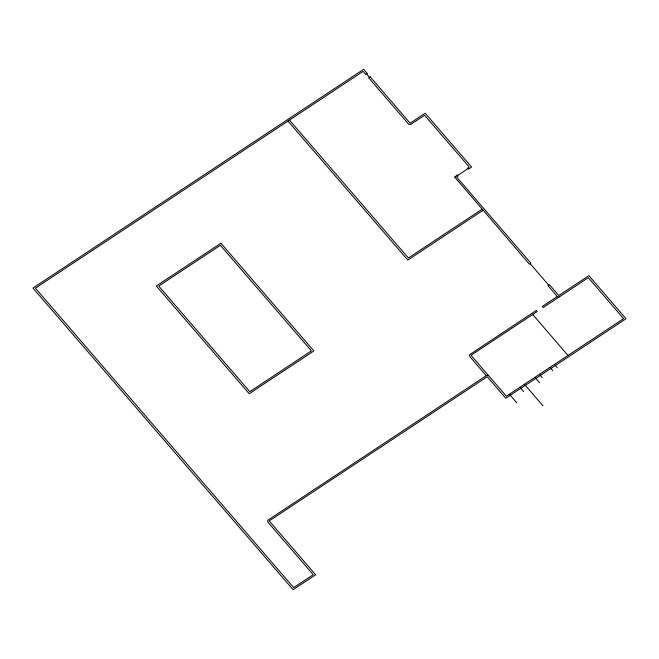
<?xml version="1.0" encoding="UTF-8"?>
<svg xmlns="http://www.w3.org/2000/svg" width="659" height="659" viewBox="0 0 659 659"><rect width="100%" height="100%" fill="white"/><g stroke="black" fill="none" stroke-linecap="round" stroke-linejoin="round"><path stroke-width="0.99" d="M457.643 175.492L468.17 168.531M482.05 209.265L408.382 257.99L289.449 120.095M482.981 210.336L407.814 260.058L287.95 121.091M559.746 296.608L558.379 297.11L557.316 296.525L542.283 306.468L543.205 307.547L588.306 277.711L623.62 318.651L506.359 396.207L471.045 355.275L537.192 311.518L536.269 310.447L469.381 354.839L469.546 356.272L486.268 375.663L487.635 375.152L488.698 375.745M486.268 375.663L267.653 520.355L267.711 521.912L313.239 574.706L293.692 587.63L35.38 288.148L363.117 71.37L365.902 74.599L367.409 73.61L363.686 69.302L32.95 288.065L293.123 589.698L315.669 574.788L269.21 520.923L487.199 376.734L505.782 398.283L626.05 318.734L588.882 275.643L558.816 295.529L549.524 284.754L548.024 285.751L557.316 296.525M366.651 74.105L369.444 77.334M530.19 263.707L548.774 285.256M532.686 314.508L567.992 355.44M554.466 364.394L557.25 367.623M549.952 367.376L552.744 370.605M539.433 374.337L542.217 377.566M534.919 377.319L539.564 382.706M524.399 384.279L542.983 405.82M519.885 387.261L523.6 391.57M509.366 394.222L516.796 402.838M454.718 177.09L529.441 264.201L530.94 263.213L456.605 177.024L458.112 176.035L457.181 174.956L454.718 177.09M370.193 76.839L368.686 77.836L408.893 124.411L410.878 124.362L424.61 115.292L469.208 166.999L467.701 167.996L468.631 169.075L471.638 167.081L425.179 113.216L410.145 123.167L370.193 76.839M220.946 243.237L156.298 285.99L249.217 393.72L313.865 350.959L220.946 243.237M220.37 245.305L158.728 286.072L249.794 391.652L311.427 350.876L220.37 245.305"/></g></svg>
